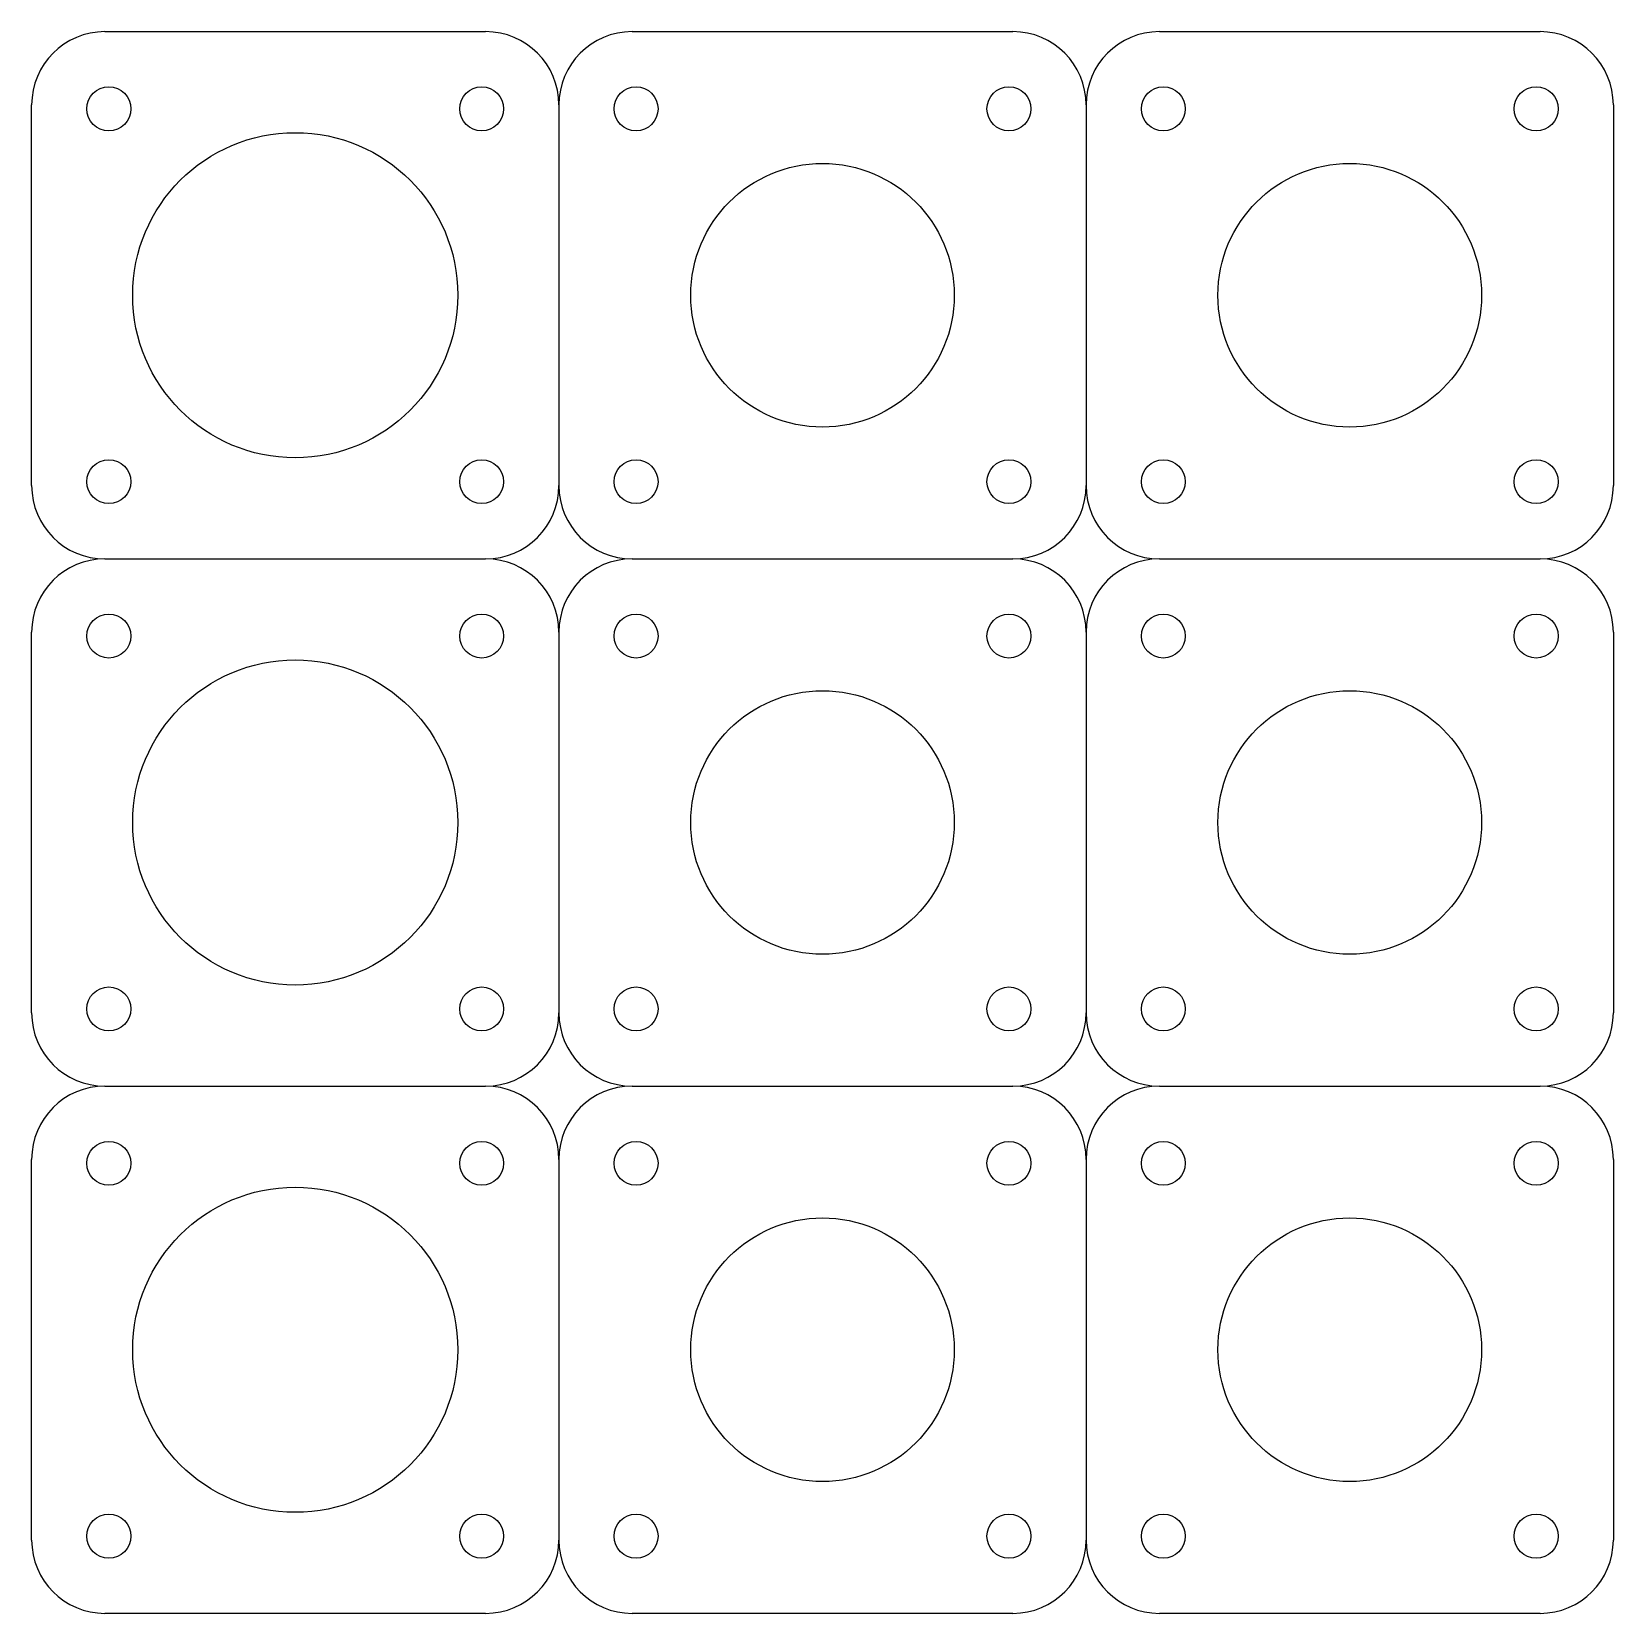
# Model space of a CAD drawing. Extents: x -18 to 90, y -18 to 90.
import ezdxf

# ---------------------------------------------------------------- set-up
doc = ezdxf.new("R2010")
doc.units = 0
doc.layers.get('0').update_dxf_attribs({"linetype": 'CONTINUOUS'})

msp = doc.modelspace()

# ---------------------------------------------------------------- linework, layer by layer
at = {"linetype": 'Continuous'}
for p, q in [((-13, 90), (13, 90)), ((23, 90), (49, 90)), ((59, 90), (85, 90)), ((-18, 59), (-18, 85)), ((18, 85), (18, 59)), ((54, 85), (54, 59)), ((90, 85), (90, 59)), ((-13, 54), (13, 54)), ((23, 54), (49, 54)), ((59, 54), (85, 54)), ((-18, 23), (-18, 49)), ((18, 49), (18, 23)), ((54, 49), (54, 23)), ((90, 49), (90, 23)), ((-13, 18), (13, 18)), ((23, 18), (49, 18)), ((59, 18), (85, 18)), ((-18, -13), (-18, 13)), ((18, 13), (18, -13)), ((54, 13), (54, -13)), ((90, 13), (90, -13)), ((13, -18), (-13, -18)), ((49, -18), (23, -18)), ((85, -18), (59, -18))]:
    msp.add_line(p, q, dxfattribs=at)
for centre, radius in [((-12.73, 84.73), 1.5), ((12.73, 84.73), 1.5), ((23.27, 84.73), 1.5), ((48.73, 84.73), 1.5), ((59.27, 84.73), 1.5), ((84.73, 84.73), 1.5), ((0, 72), 11.1), ((36, 72), 9), ((72, 72), 9), ((-12.73, 59.27), 1.5), ((12.73, 59.27), 1.5), ((23.27, 59.27), 1.5), ((48.73, 59.27), 1.5), ((59.27, 59.27), 1.5), ((84.73, 59.27), 1.5), ((-12.73, 48.73), 1.5), ((12.73, 48.73), 1.5), ((23.27, 48.73), 1.5), ((48.73, 48.73), 1.5), ((59.27, 48.73), 1.5), ((84.73, 48.73), 1.5), ((0, 36), 11.1), ((36, 36), 9), ((72, 36), 9), ((-12.73, 23.27), 1.5), ((12.73, 23.27), 1.5), ((23.27, 23.27), 1.5), ((48.73, 23.27), 1.5), ((59.27, 23.27), 1.5), ((84.73, 23.27), 1.5), ((-12.73, 12.73), 1.5), ((12.73, 12.73), 1.5), ((23.27, 12.73), 1.5), ((48.73, 12.73), 1.5), ((59.27, 12.73), 1.5), ((84.73, 12.73), 1.5), ((0, 0), 11.1), ((36, 0), 9), ((72, 0), 9), ((-12.73, -12.73), 1.5), ((12.73, -12.73), 1.5), ((23.27, -12.73), 1.5), ((48.73, -12.73), 1.5), ((59.27, -12.73), 1.5), ((84.73, -12.73), 1.5)]:
    msp.add_circle(centre, radius, dxfattribs=at)
for centre, start, end in [((-13, 85), 90, 180), ((13, 85), 0, 90), ((23, 85), 90, 180), ((49, 85), 0, 90), ((59, 85), 90, 180), ((85, 85), 0, 90), ((-13, 59), 180, 270), ((13, 59), 270, 0), ((23, 59), 180, 270), ((49, 59), 270, 0), ((59, 59), 180, 270), ((85, 59), 270, 0), ((-13, 49), 90, 180), ((13, 49), 0, 90), ((23, 49), 90, 180), ((49, 49), 0, 90), ((59, 49), 90, 180), ((85, 49), 0, 90), ((-13, 23), 180, 270), ((13, 23), 270, 0), ((23, 23), 180, 270), ((49, 23), 270, 0), ((59, 23), 180, 270), ((85, 23), 270, 0), ((-13, 13), 90, 180), ((13, 13), 0, 90), ((23, 13), 90, 180), ((49, 13), 0, 90), ((59, 13), 90, 180), ((85, 13), 0, 90), ((-13, -13), 180, 270), ((13, -13), 270, 0), ((23, -13), 180, 270), ((49, -13), 270, 0), ((59, -13), 180, 270), ((85, -13), 270, 0)]:
    msp.add_arc(centre, 5, start, end, dxfattribs=at)

doc.saveas('drawing.dxf')
